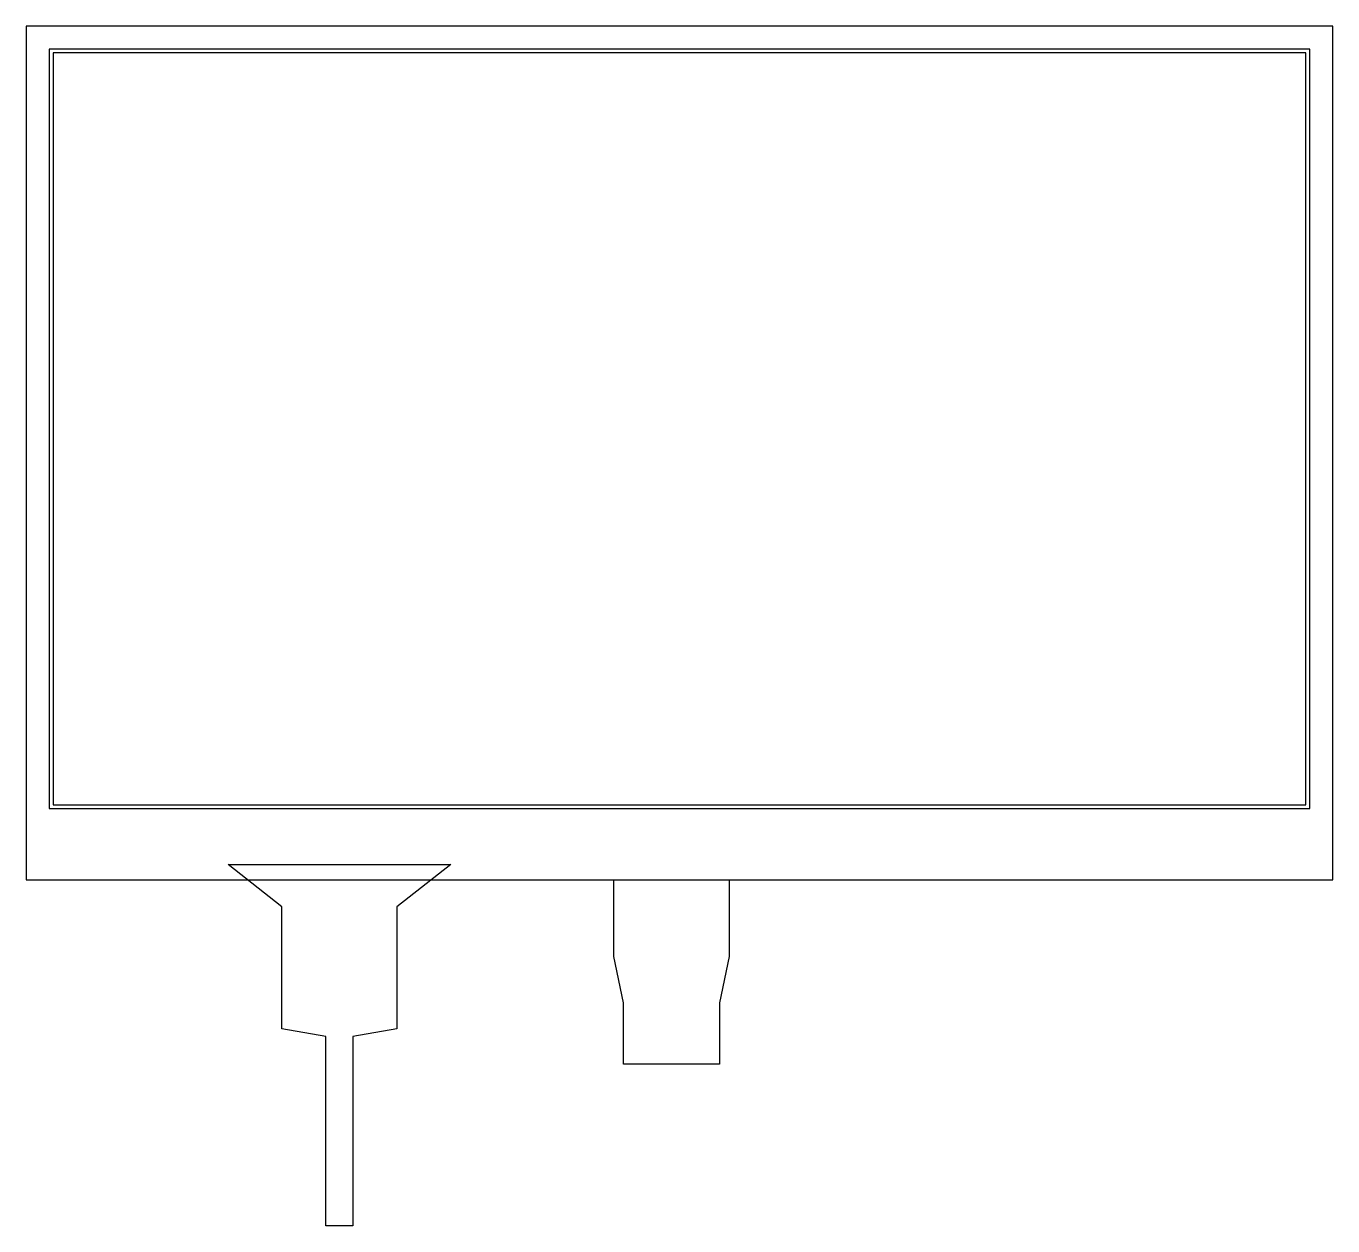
# Model space of a CAD drawing. Header units: millimetres. Extents: x 0 to 170, y -45 to 111.
import ezdxf

# ---------------------------------------------------------------- set-up
doc = ezdxf.new("R2010")
doc.units = ezdxf.units.MM
for name, color, linetype in [('ACTIVE_AREA', 2, 'CONTINUOUS'), ('DISPLAY_OUTLINE', 1, 'CONTINUOUS'), ('FPC24_FLAT', 4, 'CONTINUOUS'), ('FPC6_FLAT', 5, 'CONTINUOUS'), ('VISIBLE_AREA', 3, 'CONTINUOUS')]:
    doc.layers.add(name, color=color, linetype=linetype)

msp = doc.modelspace()

# ---------------------------------------------------------------- linework, layer by layer
at = {"layer": 'ACTIVE_AREA'}
msp.add_lwpolyline([(3.5, 9.79), (166.7, 9.79), (166.7, 107.71), (3.5, 107.71)], close=True, dxfattribs=at)
at = {"layer": 'DISPLAY_OUTLINE'}
msp.add_lwpolyline([(0, 0), (170.2, 0), (170.2, 111.2), (0, 111.2)], close=True, dxfattribs=at)
at = {"layer": 'FPC24_FLAT'}
msp.add_lwpolyline([(76.55, 0), (91.55, 0), (91.55, -10), (90.3, -16), (90.3, -24), (77.8, -24), (77.8, -16), (76.55, -10)], close=True, dxfattribs=at)
at = {"layer": 'FPC6_FLAT'}
msp.add_lwpolyline([(26.3, 1.99), (55.3, 1.99), (48.3, -3.5), (48.3, -19.4), (42.55, -20.4), (42.55, -45.07), (39.05, -45.07), (39.05, -20.4), (33.3, -19.4), (33.3, -3.5)], close=True, dxfattribs=at)
at = {"layer": 'VISIBLE_AREA'}
msp.add_lwpolyline([(3, 9.29), (167.2, 9.29), (167.2, 108.21), (3, 108.21)], close=True, dxfattribs=at)

doc.saveas('drawing.dxf')
